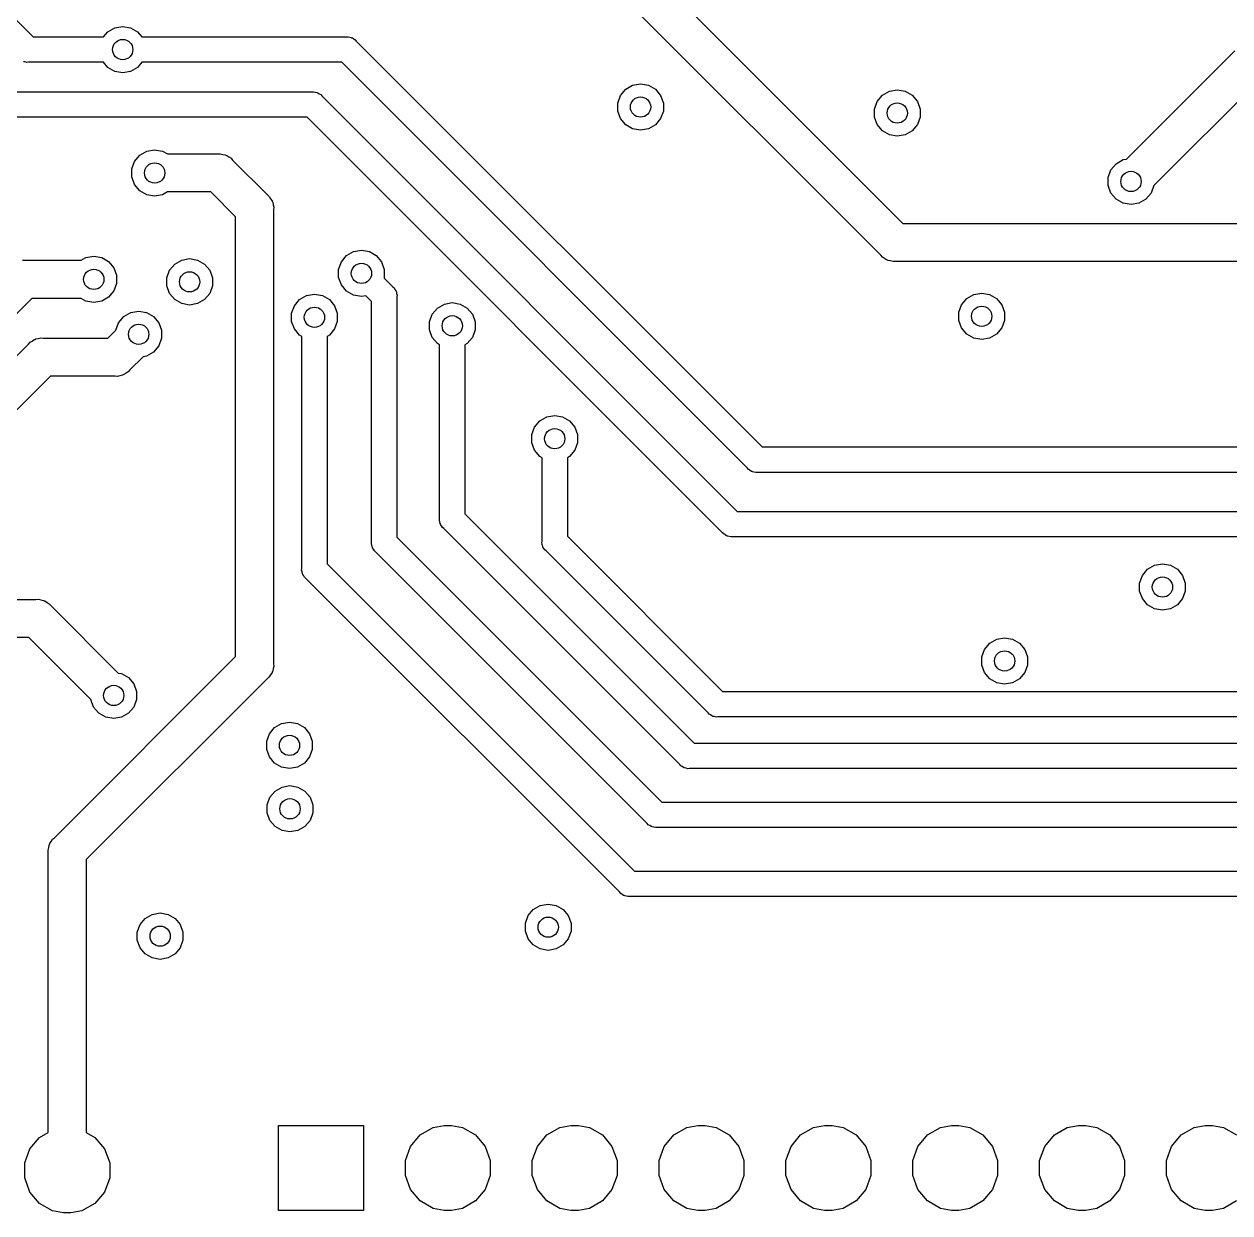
# Model space of a CAD drawing. Extents: x 91.8 to 190.2, y -113.9 to -59.9.
# Drawn here: x 133.26 to 157.4, y -111.94 to -88.14 of the extents above; entities that cross this region are included whole.
import ezdxf

# ---------------------------------------------------------------- set-up
doc = ezdxf.new("R2010")
doc.units = 0
doc.header["$MEASUREMENT"] = 0
doc.layers.add('BLACK', color=7, linetype='CONTINUOUS')

msp = doc.modelspace()

# ---------------------------------------------------------------- linework, layer by layer
at = {"layer": 'BLACK', "linetype": 'CONTINUOUS'}
for p, q in [((145.511, -86.7922), (150.848, -92.129)), ((150.409, -92.7677), (144.872, -87.2312)), ((132.584, -87.5448), (133.435, -88.396)), ((134.846, -88.396), (134.932, -88.2944)), ((134.932, -88.2944), (135.071, -88.2137)), ((135.071, -88.2137), (135.23, -88.1857)), ((135.23, -88.1857), (135.389, -88.2137)), ((135.389, -88.2137), (135.528, -88.2944)), ((135.528, -88.2944), (135.614, -88.396)), ((133.435, -88.396), (134.846, -88.396)), ((135.614, -88.396), (139.709, -88.396)), ((139.709, -88.396), (139.742, -88.3931)), ((139.742, -88.3931), (139.775, -88.4018)), ((139.775, -88.4018), (139.808, -88.4076)), ((139.808, -88.4076), (139.818, -88.4133)), ((139.818, -88.4133), (139.829, -88.4162)), ((139.829, -88.4162), (139.857, -88.4356)), ((139.857, -88.4356), (139.886, -88.4524)), ((139.886, -88.4524), (139.907, -88.4782)), ((139.907, -88.4782), (148.035, -96.606)), ((155.329, -90.8417), (157.499, -88.6724)), ((133.275, -88.8982), (133.242, -88.8924)), ((133.308, -88.9069), (133.275, -88.8982)), ((133.341, -88.904), (133.308, -88.9069)), ((134.846, -88.904), (133.341, -88.904)), ((134.932, -89.0056), (134.846, -88.904)), ((135.071, -89.0863), (134.932, -89.0056)), ((135.23, -89.1143), (135.071, -89.0863)), ((135.389, -89.0863), (135.23, -89.1143)), ((135.528, -89.0056), (135.389, -89.0863)), ((135.614, -88.904), (135.528, -89.0056)), ((139.615, -88.904), (135.614, -88.904)), ((147.743, -97.0318), (139.615, -88.904)), ((157.938, -89.311), (155.877, -91.3722)), ((132.885, -89.496), (139.019, -89.496)), ((139.019, -89.496), (139.052, -89.4931)), ((139.052, -89.4931), (139.085, -89.5018)), ((139.085, -89.5018), (139.118, -89.5076)), ((139.118, -89.5076), (139.128, -89.5133)), ((139.128, -89.5133), (139.139, -89.5162)), ((139.139, -89.5162), (139.167, -89.5356)), ((139.167, -89.5356), (139.196, -89.5524)), ((139.196, -89.5524), (139.217, -89.5782)), ((145.143, -89.7194), (145.198, -89.5679)), ((145.198, -89.5679), (145.302, -89.4444)), ((145.302, -89.4444), (145.441, -89.3637)), ((145.441, -89.3637), (145.6, -89.3357)), ((145.6, -89.3357), (145.759, -89.3637)), ((145.759, -89.3637), (145.898, -89.4444)), ((145.898, -89.4444), (146.002, -89.5679)), ((146.002, -89.5679), (146.057, -89.7194)), ((150.338, -89.6879), (150.442, -89.5644)), ((150.442, -89.5644), (150.581, -89.4837)), ((150.581, -89.4837), (150.74, -89.4557)), ((150.74, -89.4557), (150.899, -89.4837)), ((150.899, -89.4837), (151.038, -89.5644)), ((151.038, -89.5644), (151.142, -89.6879)), ((139.217, -89.5782), (147.535, -97.896)), ((145.143, -89.8806), (145.143, -89.7194)), ((146.057, -89.7194), (146.057, -89.8806)), ((150.283, -89.8394), (150.338, -89.6879)), ((151.142, -89.6879), (151.197, -89.8394)), ((138.925, -90.004), (132.791, -90.004)), ((147.243, -98.3218), (138.925, -90.004)), ((145.198, -90.0321), (145.143, -89.8806)), ((145.302, -90.1556), (145.198, -90.0321)), ((146.002, -90.0321), (145.898, -90.1556)), ((146.057, -89.8806), (146.002, -90.0321)), ((150.283, -90.0006), (150.283, -89.8394)), ((150.338, -90.1521), (150.283, -90.0006)), ((151.197, -90.0006), (151.142, -90.1521)), ((151.197, -89.8394), (151.197, -90.0006)), ((145.441, -90.2363), (145.302, -90.1556)), ((145.6, -90.2643), (145.441, -90.2363)), ((145.759, -90.2363), (145.6, -90.2643)), ((145.898, -90.1556), (145.759, -90.2363)), ((150.442, -90.2756), (150.338, -90.1521)), ((150.581, -90.3563), (150.442, -90.2756)), ((151.038, -90.2756), (150.899, -90.3563)), ((151.142, -90.1521), (151.038, -90.2756)), ((150.74, -90.3843), (150.581, -90.3563)), ((150.899, -90.3563), (150.74, -90.3843)), ((135.468, -90.8879), (135.572, -90.7644)), ((135.572, -90.7644), (135.711, -90.6837)), ((135.711, -90.6837), (135.87, -90.6557)), ((135.87, -90.6557), (136.029, -90.6837)), ((136.029, -90.6837), (136.124, -90.739)), ((136.124, -90.739), (137.133, -90.739)), ((137.133, -90.739), (137.184, -90.7346)), ((137.184, -90.7346), (137.233, -90.7477)), ((137.233, -90.7477), (137.282, -90.7565)), ((137.282, -90.7565), (137.297, -90.765)), ((137.297, -90.765), (137.314, -90.7694)), ((137.314, -90.7694), (137.355, -90.7984)), ((135.413, -91.0394), (135.468, -90.8879)), ((137.355, -90.7984), (137.399, -90.8236)), ((137.399, -90.8236), (137.431, -90.8624)), ((137.431, -90.8624), (138.128, -91.5588)), ((155.018, -91.0579), (155.122, -90.9344)), ((155.122, -90.9344), (155.261, -90.8537)), ((155.261, -90.8537), (155.329, -90.8417)), ((135.413, -91.2006), (135.413, -91.0394)), ((135.468, -91.3521), (135.413, -91.2006)), ((154.963, -91.2094), (155.018, -91.0579)), ((154.963, -91.3706), (154.963, -91.2094)), ((135.572, -91.4756), (135.468, -91.3521)), ((135.711, -91.5563), (135.572, -91.4756)), ((136.124, -91.501), (136.029, -91.5563)), ((136.992, -91.501), (136.124, -91.501)), ((137.489, -91.9978), (136.992, -91.501)), ((155.018, -91.5221), (154.963, -91.3706)), ((155.877, -91.3722), (155.822, -91.5221)), ((135.87, -91.5843), (135.711, -91.5563)), ((136.029, -91.5563), (135.87, -91.5843)), ((138.128, -91.5588), (138.166, -91.5913)), ((138.166, -91.5913), (138.192, -91.6351)), ((138.192, -91.6351), (138.221, -91.6765)), ((138.221, -91.6765), (138.225, -91.6929)), ((138.225, -91.6929), (138.234, -91.7077)), ((138.234, -91.7077), (138.242, -91.7575)), ((155.122, -91.6456), (155.018, -91.5221)), ((155.261, -91.7263), (155.122, -91.6456)), ((155.42, -91.7543), (155.261, -91.7263)), ((155.579, -91.7263), (155.42, -91.7543)), ((155.718, -91.6456), (155.579, -91.7263)), ((155.822, -91.5221), (155.718, -91.6456)), ((138.242, -91.7575), (138.255, -91.8063)), ((138.255, -91.8063), (138.251, -91.8566)), ((138.251, -91.8566), (138.251, -100.943)), ((137.489, -100.802), (137.489, -91.9978)), ((150.848, -92.129), (169.322, -92.129)), ((139.712, -92.7744), (139.851, -92.6937)), ((139.851, -92.6937), (140.01, -92.6657)), ((140.01, -92.6657), (140.169, -92.6937)), ((140.169, -92.6937), (140.308, -92.7744)), ((133.221, -92.8646), (133.272, -92.869)), ((133.272, -92.869), (134.396, -92.869)), ((134.396, -92.869), (134.491, -92.8137)), ((134.491, -92.8137), (134.65, -92.7857)), ((134.65, -92.7857), (134.809, -92.8137)), ((134.809, -92.8137), (134.948, -92.8944)), ((134.948, -92.8944), (135.052, -93.0179)), ((136.168, -93.0679), (136.272, -92.9444)), ((136.272, -92.9444), (136.411, -92.8637)), ((136.411, -92.8637), (136.57, -92.8357)), ((136.57, -92.8357), (136.729, -92.8637)), ((136.729, -92.8637), (136.868, -92.9444)), ((136.868, -92.9444), (136.972, -93.0679)), ((139.553, -93.0494), (139.608, -92.8979)), ((139.608, -92.8979), (139.712, -92.7744)), ((140.308, -92.7744), (140.412, -92.8979)), ((140.412, -92.8979), (140.467, -93.0494)), ((150.441, -92.8064), (150.409, -92.7677)), ((150.485, -92.8316), (150.441, -92.8064)), ((150.526, -92.8606), (150.485, -92.8316)), ((150.543, -92.865), (150.526, -92.8606)), ((150.558, -92.8735), (150.543, -92.865)), ((150.607, -92.8823), (150.558, -92.8735)), ((150.656, -92.8954), (150.607, -92.8823)), ((150.707, -92.891), (150.656, -92.8954)), ((169.463, -92.891), (150.707, -92.891)), ((135.052, -93.0179), (135.107, -93.1694)), ((135.107, -93.1694), (135.107, -93.3306)), ((136.113, -93.2194), (136.168, -93.0679)), ((136.972, -93.0679), (137.027, -93.2194)), ((139.553, -93.2106), (139.553, -93.0494)), ((140.467, -93.0494), (140.467, -93.2106)), ((135.107, -93.3306), (135.052, -93.4821)), ((136.113, -93.3806), (136.113, -93.2194)), ((136.168, -93.5321), (136.113, -93.3806)), ((137.027, -93.3806), (136.972, -93.5321)), ((137.027, -93.2194), (137.027, -93.3806)), ((139.608, -93.3621), (139.553, -93.2106)), ((139.712, -93.4856), (139.608, -93.3621)), ((140.467, -93.2106), (140.463, -93.2234)), ((140.463, -93.2234), (140.639, -93.3998)), ((140.639, -93.3998), (140.665, -93.4214)), ((140.665, -93.4214), (140.682, -93.4506)), ((133.413, -93.631), (126.086, -100.958)), ((134.396, -93.631), (133.413, -93.631)), ((134.491, -93.6863), (134.396, -93.631)), ((134.948, -93.6056), (134.809, -93.6863)), ((135.052, -93.4821), (134.948, -93.6056)), ((136.272, -93.6556), (136.168, -93.5321)), ((136.411, -93.7363), (136.272, -93.6556)), ((136.868, -93.6556), (136.729, -93.7363)), ((136.972, -93.5321), (136.868, -93.6556)), ((138.668, -93.7779), (138.772, -93.6544)), ((138.772, -93.6544), (138.911, -93.5737)), ((138.911, -93.5737), (139.07, -93.5457)), ((139.07, -93.5457), (139.229, -93.5737)), ((139.229, -93.5737), (139.368, -93.6544)), ((139.368, -93.6544), (139.472, -93.7779)), ((139.851, -93.5663), (139.712, -93.4856)), ((140.01, -93.5943), (139.851, -93.5663)), ((140.099, -93.5785), (140.01, -93.5943)), ((140.213, -93.6924), (140.099, -93.5785)), ((140.682, -93.4506), (140.701, -93.4782)), ((140.701, -93.4782), (140.704, -93.4892)), ((140.704, -93.4892), (140.71, -93.499)), ((140.71, -93.499), (140.715, -93.5322)), ((140.715, -93.5322), (140.724, -93.5647)), ((140.724, -93.5647), (140.721, -93.5983)), ((140.721, -93.5983), (140.721, -98.412)), ((152.028, -93.7579), (152.132, -93.6344)), ((152.132, -93.6344), (152.271, -93.5537)), ((152.271, -93.5537), (152.43, -93.5257)), ((152.43, -93.5257), (152.589, -93.5537)), ((152.589, -93.5537), (152.728, -93.6344)), ((152.728, -93.6344), (152.832, -93.7579)), ((134.65, -93.7143), (134.491, -93.6863)), ((134.809, -93.6863), (134.65, -93.7143)), ((135.252, -93.9944), (135.391, -93.9137)), ((135.391, -93.9137), (135.55, -93.8857)), ((135.55, -93.8857), (135.709, -93.9137)), ((135.709, -93.9137), (135.848, -93.9944)), ((136.57, -93.7643), (136.411, -93.7363)), ((136.729, -93.7363), (136.57, -93.7643)), ((138.613, -93.9294), (138.668, -93.7779)), ((139.472, -93.7779), (139.527, -93.9294)), ((140.213, -98.5061), (140.213, -93.6924)), ((141.428, -93.9479), (141.532, -93.8244)), ((141.532, -93.8244), (141.671, -93.7437)), ((141.671, -93.7437), (141.83, -93.7157)), ((141.83, -93.7157), (141.989, -93.7437)), ((141.989, -93.7437), (142.128, -93.8244)), ((142.128, -93.8244), (142.232, -93.9479)), ((151.973, -93.9094), (152.028, -93.7579)), ((151.973, -94.0706), (151.973, -93.9094)), ((152.832, -93.7579), (152.887, -93.9094)), ((152.887, -93.9094), (152.887, -94.0706)), ((135.093, -94.2678), (135.148, -94.1179)), ((135.148, -94.1179), (135.252, -93.9944)), ((135.848, -93.9944), (135.952, -94.1179)), ((135.952, -94.1179), (136.007, -94.2694)), ((138.613, -94.0906), (138.613, -93.9294)), ((138.668, -94.2421), (138.613, -94.0906)), ((139.527, -94.0906), (139.472, -94.2421)), ((139.527, -93.9294), (139.527, -94.0906)), ((141.373, -94.0994), (141.428, -93.9479)), ((141.373, -94.2606), (141.373, -94.0994)), ((142.232, -93.9479), (142.287, -94.0994)), ((142.287, -94.0994), (142.287, -94.2606)), ((152.028, -94.2221), (151.973, -94.0706)), ((152.887, -94.0706), (152.832, -94.2221)), ((134.935, -94.4262), (135.093, -94.2678)), ((136.007, -94.2694), (136.007, -94.4306)), ((138.772, -94.3656), (138.668, -94.2421)), ((138.816, -94.3913), (138.772, -94.3656)), ((138.816, -99.0389), (138.816, -94.3913)), ((139.368, -94.3656), (139.324, -94.3913)), ((139.324, -94.3913), (139.324, -98.9448)), ((139.472, -94.2421), (139.368, -94.3656)), ((141.428, -94.4121), (141.373, -94.2606)), ((142.287, -94.2606), (142.232, -94.4121)), ((152.132, -94.3456), (152.028, -94.2221)), ((152.271, -94.4263), (152.132, -94.3456)), ((152.728, -94.3456), (152.589, -94.4263)), ((152.832, -94.2221), (152.728, -94.3456)), ((126.242, -101.649), (133.342, -94.5496)), ((133.342, -94.5496), (133.374, -94.5108)), ((133.374, -94.5108), (133.418, -94.4856)), ((133.418, -94.4856), (133.459, -94.4566)), ((133.459, -94.4566), (133.476, -94.4522)), ((133.476, -94.4522), (133.49, -94.4437)), ((133.49, -94.4437), (133.54, -94.4349)), ((133.54, -94.4349), (133.589, -94.4218)), ((133.589, -94.4218), (133.639, -94.4262)), ((133.639, -94.4262), (134.935, -94.4262)), ((135.952, -94.5821), (135.848, -94.7056)), ((136.007, -94.4306), (135.952, -94.5821)), ((141.532, -94.5356), (141.428, -94.4121)), ((141.576, -94.5613), (141.532, -94.5356)), ((141.576, -98.0389), (141.576, -94.5613)), ((142.128, -94.5356), (142.084, -94.5613)), ((142.084, -94.5613), (142.084, -97.9448)), ((142.232, -94.4121), (142.128, -94.5356)), ((152.43, -94.4543), (152.271, -94.4263)), ((152.589, -94.4263), (152.43, -94.4543)), ((135.641, -94.7983), (135.374, -95.0648)), ((135.709, -94.7863), (135.641, -94.7983)), ((135.848, -94.7056), (135.709, -94.7863)), ((135.341, -95.1036), (135.298, -95.1288)), ((135.374, -95.0648), (135.341, -95.1036)), ((133.781, -95.1882), (126.881, -102.088)), ((135.076, -95.1882), (133.781, -95.1882)), ((135.127, -95.1926), (135.076, -95.1882)), ((135.175, -95.1795), (135.127, -95.1926)), ((135.225, -95.1707), (135.175, -95.1795)), ((135.24, -95.1622), (135.225, -95.1707)), ((135.256, -95.1578), (135.24, -95.1622)), ((135.298, -95.1288), (135.256, -95.1578)), ((143.478, -96.2079), (143.582, -96.0844)), ((143.582, -96.0844), (143.721, -96.0037)), ((143.721, -96.0037), (143.88, -95.9757)), ((143.88, -95.9757), (144.039, -96.0037)), ((144.039, -96.0037), (144.178, -96.0844)), ((144.178, -96.0844), (144.282, -96.2079)), ((143.423, -96.3594), (143.478, -96.2079)), ((144.282, -96.2079), (144.337, -96.3594)), ((143.423, -96.5206), (143.423, -96.3594)), ((143.478, -96.6721), (143.423, -96.5206)), ((144.337, -96.5206), (144.282, -96.6721)), ((144.337, -96.3594), (144.337, -96.5206)), ((143.582, -96.7956), (143.478, -96.6721)), ((143.626, -96.8213), (143.582, -96.7956)), ((144.178, -96.7956), (144.134, -96.8213)), ((144.282, -96.6721), (144.178, -96.7956)), ((148.035, -96.606), (167.816, -96.606)), ((143.626, -98.4889), (143.626, -96.8213)), ((144.134, -96.8213), (144.134, -98.3948)), ((147.764, -97.0576), (147.743, -97.0318)), ((147.793, -97.0744), (147.764, -97.0576)), ((147.821, -97.0938), (147.793, -97.0744)), ((147.832, -97.0967), (147.821, -97.0938)), ((147.842, -97.1024), (147.832, -97.0967)), ((147.875, -97.1082), (147.842, -97.1024)), ((147.908, -97.1169), (147.875, -97.1082)), ((147.941, -97.114), (147.908, -97.1169)), ((167.816, -97.114), (147.941, -97.114)), ((142.084, -97.9448), (146.675, -102.536)), ((147.535, -97.896), (167.786, -97.896)), ((141.573, -98.0725), (141.576, -98.0389)), ((141.582, -98.105), (141.573, -98.0725)), ((141.588, -98.1382), (141.582, -98.105)), ((141.593, -98.148), (141.588, -98.1382)), ((141.596, -98.159), (141.593, -98.148)), ((141.616, -98.1866), (141.596, -98.159)), ((141.632, -98.2158), (141.616, -98.1866)), ((141.658, -98.2374), (141.632, -98.2158)), ((146.383, -102.962), (141.658, -98.2374)), ((140.21, -98.5397), (140.213, -98.5061)), ((140.721, -98.412), (146.025, -103.716)), ((143.623, -98.5225), (143.626, -98.4889)), ((144.134, -98.3948), (147.242, -101.503)), ((147.264, -98.3476), (147.243, -98.3218)), ((147.293, -98.3644), (147.264, -98.3476)), ((147.321, -98.3838), (147.293, -98.3644)), ((147.332, -98.3867), (147.321, -98.3838)), ((147.342, -98.3924), (147.332, -98.3867)), ((147.375, -98.3982), (147.342, -98.3924)), ((147.408, -98.4069), (147.375, -98.3982)), ((147.441, -98.404), (147.408, -98.4069)), ((167.786, -98.404), (147.441, -98.404)), ((140.219, -98.5722), (140.21, -98.5397)), ((140.225, -98.6054), (140.219, -98.5722)), ((140.231, -98.6152), (140.225, -98.6054)), ((140.233, -98.6262), (140.231, -98.6152)), ((140.253, -98.6538), (140.233, -98.6262)), ((140.27, -98.683), (140.253, -98.6538)), ((140.295, -98.7046), (140.27, -98.683)), ((145.733, -104.142), (140.295, -98.7046)), ((143.632, -98.555), (143.623, -98.5225)), ((143.638, -98.5882), (143.632, -98.555)), ((143.643, -98.598), (143.638, -98.5882)), ((143.646, -98.609), (143.643, -98.598)), ((143.666, -98.6366), (143.646, -98.609)), ((143.682, -98.6658), (143.666, -98.6366)), ((143.708, -98.6874), (143.682, -98.6658)), ((146.95, -101.929), (143.708, -98.6874)), ((139.324, -98.9448), (145.475, -105.096)), ((155.752, -99.0544), (155.891, -98.9737)), ((155.891, -98.9737), (156.05, -98.9457)), ((156.05, -98.9457), (156.209, -98.9737)), ((156.209, -98.9737), (156.348, -99.0544)), ((138.813, -99.0725), (138.816, -99.0389)), ((138.822, -99.105), (138.813, -99.0725)), ((138.828, -99.1382), (138.822, -99.105)), ((138.833, -99.148), (138.828, -99.1382)), ((138.836, -99.159), (138.833, -99.148)), ((138.856, -99.1866), (138.836, -99.159)), ((138.872, -99.2158), (138.856, -99.1866)), ((138.898, -99.2374), (138.872, -99.2158)), ((155.593, -99.3294), (155.648, -99.1779)), ((155.648, -99.1779), (155.752, -99.0544)), ((156.348, -99.0544), (156.452, -99.1779)), ((156.452, -99.1779), (156.507, -99.3294)), ((145.183, -105.522), (138.898, -99.2374)), ((155.593, -99.4906), (155.593, -99.3294)), ((156.507, -99.3294), (156.507, -99.4906)), ((130.584, -99.659), (133.493, -99.659)), ((133.493, -99.659), (133.544, -99.6546)), ((133.544, -99.6546), (133.593, -99.6677)), ((133.593, -99.6677), (133.642, -99.6765)), ((133.642, -99.6765), (133.657, -99.685)), ((133.657, -99.685), (133.673, -99.6894)), ((133.673, -99.6894), (133.715, -99.7184)), ((155.648, -99.6421), (155.593, -99.4906)), ((155.752, -99.7656), (155.648, -99.6421)), ((156.452, -99.6421), (156.348, -99.7656)), ((156.507, -99.4906), (156.452, -99.6421)), ((133.715, -99.7184), (133.759, -99.7436)), ((133.759, -99.7436), (133.791, -99.7824)), ((133.791, -99.7824), (135.141, -101.132)), ((155.891, -99.8463), (155.752, -99.7656)), ((156.05, -99.8743), (155.891, -99.8463)), ((156.209, -99.8463), (156.05, -99.8743)), ((156.348, -99.7656), (156.209, -99.8463)), ((133.352, -100.421), (130.711, -100.421)), ((134.593, -101.662), (133.352, -100.421)), ((152.731, -100.454), (152.89, -100.426)), ((152.89, -100.426), (153.049, -100.454)), ((152.433, -100.809), (152.488, -100.658)), ((152.488, -100.658), (152.592, -100.534)), ((152.592, -100.534), (152.731, -100.454)), ((153.049, -100.454), (153.188, -100.534)), ((153.188, -100.534), (153.292, -100.658)), ((153.292, -100.658), (153.347, -100.809)), ((133.862, -104.429), (137.489, -100.802)), ((152.433, -100.971), (152.433, -100.809)), ((153.347, -100.809), (153.347, -100.971)), ((135.141, -101.132), (135.209, -101.144)), ((135.209, -101.144), (135.348, -101.224)), ((138.221, -101.124), (138.192, -101.165)), ((138.225, -101.107), (138.221, -101.124)), ((138.234, -101.092), (138.225, -101.107)), ((138.242, -101.043), (138.234, -101.092)), ((138.255, -100.994), (138.242, -101.043)), ((138.251, -100.943), (138.255, -100.994)), ((152.488, -101.122), (152.433, -100.971)), ((152.592, -101.246), (152.488, -101.122)), ((153.292, -101.122), (153.188, -101.246)), ((153.347, -100.971), (153.292, -101.122)), ((138.128, -101.241), (134.501, -104.868)), ((135.348, -101.224), (135.452, -101.348)), ((135.452, -101.348), (135.507, -101.499)), ((138.166, -101.209), (138.128, -101.241)), ((138.192, -101.165), (138.166, -101.209)), ((152.731, -101.326), (152.592, -101.246)), ((152.89, -101.354), (152.731, -101.326)), ((153.049, -101.326), (152.89, -101.354)), ((153.188, -101.246), (153.049, -101.326)), ((135.507, -101.499), (135.507, -101.661)), ((147.242, -101.503), (178.546, -101.503)), ((134.648, -101.812), (134.593, -101.662)), ((134.752, -101.936), (134.648, -101.812)), ((135.452, -101.812), (135.348, -101.936)), ((135.507, -101.661), (135.452, -101.812)), ((134.891, -102.016), (134.752, -101.936)), ((135.05, -102.044), (134.891, -102.016)), ((135.209, -102.016), (135.05, -102.044)), ((135.348, -101.936), (135.209, -102.016)), ((138.411, -102.144), (138.57, -102.116)), ((138.57, -102.116), (138.729, -102.144)), ((146.971, -101.955), (146.95, -101.929)), ((147.001, -101.972), (146.971, -101.955)), ((147.028, -101.991), (147.001, -101.972)), ((147.039, -101.994), (147.028, -101.991)), ((147.049, -102), (147.039, -101.994)), ((147.082, -102.005), (147.049, -102)), ((147.115, -102.014), (147.082, -102.005)), ((147.148, -102.011), (147.115, -102.014)), ((178.452, -102.011), (147.148, -102.011)), ((138.113, -102.499), (138.168, -102.348)), ((138.168, -102.348), (138.272, -102.224)), ((138.272, -102.224), (138.411, -102.144)), ((138.729, -102.144), (138.868, -102.224)), ((138.868, -102.224), (138.972, -102.348)), ((138.972, -102.348), (139.027, -102.499)), ((138.113, -102.661), (138.113, -102.499)), ((139.027, -102.499), (139.027, -102.661)), ((146.675, -102.536), (176.489, -102.536)), ((138.168, -102.812), (138.113, -102.661)), ((138.272, -102.936), (138.168, -102.812)), ((138.972, -102.812), (138.868, -102.936)), ((139.027, -102.661), (138.972, -102.812)), ((138.411, -103.016), (138.272, -102.936)), ((138.57, -103.044), (138.411, -103.016)), ((138.729, -103.016), (138.57, -103.044)), ((138.868, -102.936), (138.729, -103.016)), ((146.404, -102.988), (146.383, -102.962)), ((146.433, -103.004), (146.404, -102.988)), ((146.461, -103.024), (146.433, -103.004)), ((146.472, -103.027), (146.461, -103.024)), ((146.482, -103.032), (146.472, -103.027)), ((146.515, -103.038), (146.482, -103.032)), ((146.548, -103.047), (146.515, -103.038)), ((146.581, -103.044), (146.548, -103.047)), ((176.395, -103.044), (146.581, -103.044)), ((138.178, -103.618), (138.282, -103.494)), ((138.282, -103.494), (138.421, -103.414)), ((138.421, -103.414), (138.58, -103.386)), ((138.58, -103.386), (138.739, -103.414)), ((138.739, -103.414), (138.878, -103.494)), ((138.878, -103.494), (138.982, -103.618)), ((138.123, -103.769), (138.178, -103.618)), ((138.123, -103.931), (138.123, -103.769)), ((138.982, -103.618), (139.037, -103.769)), ((139.037, -103.769), (139.037, -103.931)), ((146.025, -103.716), (174.319, -103.716)), ((138.178, -104.082), (138.123, -103.931)), ((139.037, -103.931), (138.982, -104.082)), ((138.282, -104.206), (138.178, -104.082)), ((138.421, -104.286), (138.282, -104.206)), ((138.58, -104.314), (138.421, -104.286)), ((138.739, -104.286), (138.58, -104.314)), ((138.878, -104.206), (138.739, -104.286)), ((138.982, -104.082), (138.878, -104.206)), ((145.754, -104.168), (145.733, -104.142)), ((145.783, -104.184), (145.754, -104.168)), ((145.811, -104.204), (145.783, -104.184)), ((145.822, -104.207), (145.811, -104.204)), ((145.832, -104.212), (145.822, -104.207)), ((145.865, -104.218), (145.832, -104.212)), ((145.898, -104.227), (145.865, -104.218)), ((145.931, -104.224), (145.898, -104.227)), ((174.225, -104.224), (145.931, -104.224)), ((133.769, -104.546), (133.798, -104.505)), ((133.798, -104.505), (133.824, -104.461)), ((133.824, -104.461), (133.862, -104.429)), ((133.735, -104.676), (133.748, -104.627)), ((133.739, -104.727), (133.735, -104.676)), ((133.739, -110.328), (133.739, -104.727)), ((133.748, -104.627), (133.756, -104.578)), ((133.756, -104.578), (133.765, -104.563)), ((133.765, -104.563), (133.769, -104.546)), ((134.501, -104.868), (134.501, -110.328)), ((145.475, -105.096), (171.766, -105.096)), ((145.204, -105.548), (145.183, -105.522)), ((145.233, -105.564), (145.204, -105.548)), ((145.261, -105.584), (145.233, -105.564)), ((145.272, -105.587), (145.261, -105.584)), ((145.282, -105.592), (145.272, -105.587)), ((145.315, -105.598), (145.282, -105.592)), ((145.348, -105.607), (145.315, -105.598)), ((145.381, -105.604), (145.348, -105.607)), ((171.766, -105.604), (145.381, -105.604)), ((135.682, -106.044), (135.821, -105.964)), ((135.821, -105.964), (135.98, -105.936)), ((135.98, -105.936), (136.139, -105.964)), ((136.139, -105.964), (136.278, -106.044)), ((143.293, -106.139), (143.348, -105.988)), ((143.348, -105.988), (143.452, -105.864)), ((143.452, -105.864), (143.591, -105.784)), ((143.591, -105.784), (143.75, -105.756)), ((143.75, -105.756), (143.909, -105.784)), ((143.909, -105.784), (144.048, -105.864)), ((144.048, -105.864), (144.152, -105.988)), ((144.152, -105.988), (144.207, -106.139)), ((135.523, -106.319), (135.578, -106.168)), ((135.578, -106.168), (135.682, -106.044)), ((136.278, -106.044), (136.382, -106.168)), ((136.382, -106.168), (136.437, -106.319)), ((143.293, -106.301), (143.293, -106.139)), ((144.207, -106.139), (144.207, -106.301)), ((135.523, -106.481), (135.523, -106.319)), ((136.437, -106.319), (136.437, -106.481)), ((143.348, -106.452), (143.293, -106.301)), ((143.452, -106.576), (143.348, -106.452)), ((144.152, -106.452), (144.048, -106.576)), ((144.207, -106.301), (144.152, -106.452)), ((135.578, -106.632), (135.523, -106.481)), ((135.682, -106.756), (135.578, -106.632)), ((136.382, -106.632), (136.278, -106.756)), ((136.437, -106.481), (136.382, -106.632)), ((143.591, -106.656), (143.452, -106.576)), ((143.75, -106.684), (143.591, -106.656)), ((143.909, -106.656), (143.75, -106.684)), ((144.048, -106.576), (143.909, -106.656)), ((135.821, -106.836), (135.682, -106.756)), ((135.98, -106.864), (135.821, -106.836)), ((136.139, -106.836), (135.98, -106.864)), ((136.278, -106.756), (136.139, -106.836)), ((133.565, -110.429), (133.739, -110.328)), ((134.501, -110.328), (134.675, -110.429)), ((138.35, -111.89), (138.35, -110.19)), ((138.35, -110.19), (140.05, -110.19)), ((140.05, -110.19), (140.05, -111.89)), ((141.185, -110.379), (141.445, -110.229)), ((141.445, -110.229), (141.666, -110.19)), ((141.666, -110.19), (141.814, -110.19)), ((141.814, -110.19), (142.035, -110.229)), ((142.035, -110.229), (142.295, -110.379)), ((143.725, -110.379), (143.985, -110.229)), ((143.985, -110.229), (144.206, -110.19)), ((144.206, -110.19), (144.354, -110.19)), ((144.354, -110.19), (144.575, -110.229)), ((144.575, -110.229), (144.835, -110.379)), ((146.265, -110.379), (146.525, -110.229)), ((146.525, -110.229), (146.746, -110.19)), ((146.746, -110.19), (146.894, -110.19)), ((146.894, -110.19), (147.115, -110.229)), ((147.115, -110.229), (147.375, -110.379)), ((148.805, -110.379), (149.065, -110.229)), ((149.065, -110.229), (149.286, -110.19)), ((149.286, -110.19), (149.434, -110.19)), ((149.434, -110.19), (149.655, -110.229)), ((149.655, -110.229), (149.915, -110.379)), ((151.345, -110.379), (151.605, -110.229)), ((151.605, -110.229), (151.826, -110.19)), ((151.826, -110.19), (151.974, -110.19)), ((151.974, -110.19), (152.195, -110.229)), ((152.195, -110.229), (152.455, -110.379)), ((153.885, -110.379), (154.145, -110.229)), ((154.145, -110.229), (154.366, -110.19)), ((154.366, -110.19), (154.514, -110.19)), ((154.514, -110.19), (154.735, -110.229)), ((154.735, -110.229), (154.995, -110.379)), ((156.425, -110.379), (156.685, -110.229)), ((156.685, -110.229), (156.906, -110.19)), ((156.906, -110.19), (157.054, -110.19)), ((157.054, -110.19), (157.275, -110.229)), ((157.275, -110.229), (157.535, -110.379)), ((133.373, -110.658), (133.565, -110.429)), ((134.675, -110.429), (134.867, -110.658)), ((140.993, -110.608), (141.185, -110.379)), ((142.295, -110.379), (142.487, -110.608)), ((143.533, -110.608), (143.725, -110.379)), ((144.835, -110.379), (145.027, -110.608)), ((146.073, -110.608), (146.265, -110.379)), ((147.375, -110.379), (147.567, -110.608)), ((148.613, -110.608), (148.805, -110.379)), ((149.915, -110.379), (150.107, -110.608)), ((151.153, -110.608), (151.345, -110.379)), ((152.455, -110.379), (152.647, -110.608)), ((153.693, -110.608), (153.885, -110.379)), ((154.995, -110.379), (155.187, -110.608)), ((156.233, -110.608), (156.425, -110.379)), ((133.27, -110.94), (133.373, -110.658)), ((134.867, -110.658), (134.97, -110.94)), ((140.89, -110.89), (140.993, -110.608)), ((142.487, -110.608), (142.59, -110.89)), ((143.43, -110.89), (143.533, -110.608)), ((145.027, -110.608), (145.13, -110.89)), ((145.97, -110.89), (146.073, -110.608)), ((147.567, -110.608), (147.67, -110.89)), ((148.51, -110.89), (148.613, -110.608)), ((150.107, -110.608), (150.21, -110.89)), ((151.05, -110.89), (151.153, -110.608)), ((152.647, -110.608), (152.75, -110.89)), ((153.59, -110.89), (153.693, -110.608)), ((155.187, -110.608), (155.29, -110.89)), ((156.13, -110.89), (156.233, -110.608)), ((133.27, -111.24), (133.27, -110.94)), ((134.97, -110.94), (134.97, -111.24)), ((140.89, -111.19), (140.89, -110.89)), ((142.59, -110.89), (142.59, -111.19)), ((143.43, -111.19), (143.43, -110.89)), ((145.13, -110.89), (145.13, -111.19)), ((145.97, -111.19), (145.97, -110.89)), ((147.67, -110.89), (147.67, -111.19)), ((148.51, -111.19), (148.51, -110.89)), ((150.21, -110.89), (150.21, -111.19)), ((151.05, -111.19), (151.05, -110.89)), ((152.75, -110.89), (152.75, -111.19)), ((153.59, -111.19), (153.59, -110.89)), ((155.29, -110.89), (155.29, -111.19)), ((156.13, -111.19), (156.13, -110.89)), ((133.373, -111.522), (133.27, -111.24)), ((134.97, -111.24), (134.867, -111.522)), ((140.993, -111.472), (140.89, -111.19)), ((142.59, -111.19), (142.487, -111.472)), ((143.533, -111.472), (143.43, -111.19)), ((145.13, -111.19), (145.027, -111.472)), ((146.073, -111.472), (145.97, -111.19)), ((147.67, -111.19), (147.567, -111.472)), ((148.613, -111.472), (148.51, -111.19)), ((150.21, -111.19), (150.107, -111.472)), ((151.153, -111.472), (151.05, -111.19)), ((152.75, -111.19), (152.647, -111.472)), ((153.693, -111.472), (153.59, -111.19)), ((155.29, -111.19), (155.187, -111.472)), ((156.233, -111.472), (156.13, -111.19)), ((133.565, -111.751), (133.373, -111.522)), ((134.867, -111.522), (134.675, -111.751)), ((141.185, -111.701), (140.993, -111.472)), ((142.487, -111.472), (142.295, -111.701)), ((143.725, -111.701), (143.533, -111.472)), ((145.027, -111.472), (144.835, -111.701)), ((146.265, -111.701), (146.073, -111.472)), ((147.567, -111.472), (147.375, -111.701)), ((148.805, -111.701), (148.613, -111.472)), ((150.107, -111.472), (149.915, -111.701)), ((151.345, -111.701), (151.153, -111.472)), ((152.647, -111.472), (152.455, -111.701)), ((153.885, -111.701), (153.693, -111.472)), ((155.187, -111.472), (154.995, -111.701)), ((156.425, -111.701), (156.233, -111.472)), ((133.825, -111.901), (133.565, -111.751)), ((134.675, -111.751), (134.415, -111.901)), ((141.445, -111.851), (141.185, -111.701)), ((142.295, -111.701), (142.035, -111.851)), ((143.985, -111.851), (143.725, -111.701)), ((144.835, -111.701), (144.575, -111.851)), ((146.525, -111.851), (146.265, -111.701)), ((147.375, -111.701), (147.115, -111.851)), ((149.065, -111.851), (148.805, -111.701)), ((149.915, -111.701), (149.655, -111.851)), ((151.605, -111.851), (151.345, -111.701)), ((152.455, -111.701), (152.195, -111.851)), ((154.145, -111.851), (153.885, -111.701)), ((154.995, -111.701), (154.735, -111.851)), ((156.685, -111.851), (156.425, -111.701)), ((157.535, -111.701), (157.275, -111.851)), ((134.046, -111.94), (133.825, -111.901)), ((134.194, -111.94), (134.046, -111.94)), ((134.415, -111.901), (134.194, -111.94)), ((140.05, -111.89), (138.35, -111.89)), ((141.666, -111.89), (141.445, -111.851)), ((141.814, -111.89), (141.666, -111.89)), ((142.035, -111.851), (141.814, -111.89)), ((144.206, -111.89), (143.985, -111.851)), ((144.354, -111.89), (144.206, -111.89)), ((144.575, -111.851), (144.354, -111.89)), ((146.746, -111.89), (146.525, -111.851)), ((146.894, -111.89), (146.746, -111.89)), ((147.115, -111.851), (146.894, -111.89)), ((149.286, -111.89), (149.065, -111.851)), ((149.434, -111.89), (149.286, -111.89)), ((149.655, -111.851), (149.434, -111.89)), ((151.826, -111.89), (151.605, -111.851)), ((151.974, -111.89), (151.826, -111.89)), ((152.195, -111.851), (151.974, -111.89)), ((154.366, -111.89), (154.145, -111.851)), ((154.514, -111.89), (154.366, -111.89)), ((154.735, -111.851), (154.514, -111.89)), ((156.906, -111.89), (156.685, -111.851)), ((157.054, -111.89), (156.906, -111.89)), ((157.275, -111.851), (157.054, -111.89))]:
    msp.add_line(p, q, dxfattribs=at)
at = {"layer": 'BLACK'}
for centre in [(135.23, -88.65), (145.6, -89.8), (150.74, -89.92), (135.87, -91.12), (155.42, -91.29), (140.01, -93.13), (134.65, -93.25), (136.57, -93.3), (139.07, -94.01), (152.43, -93.99), (135.55, -94.35), (141.83, -94.18), (143.88, -96.44), (156.05, -99.41), (152.89, -100.89), (135.05, -101.58), (138.57, -102.58), (138.58, -103.85), (135.98, -106.4), (143.75, -106.22)]:
    msp.add_circle(centre, 0.2032, dxfattribs=at)

doc.saveas('drawing.dxf')
